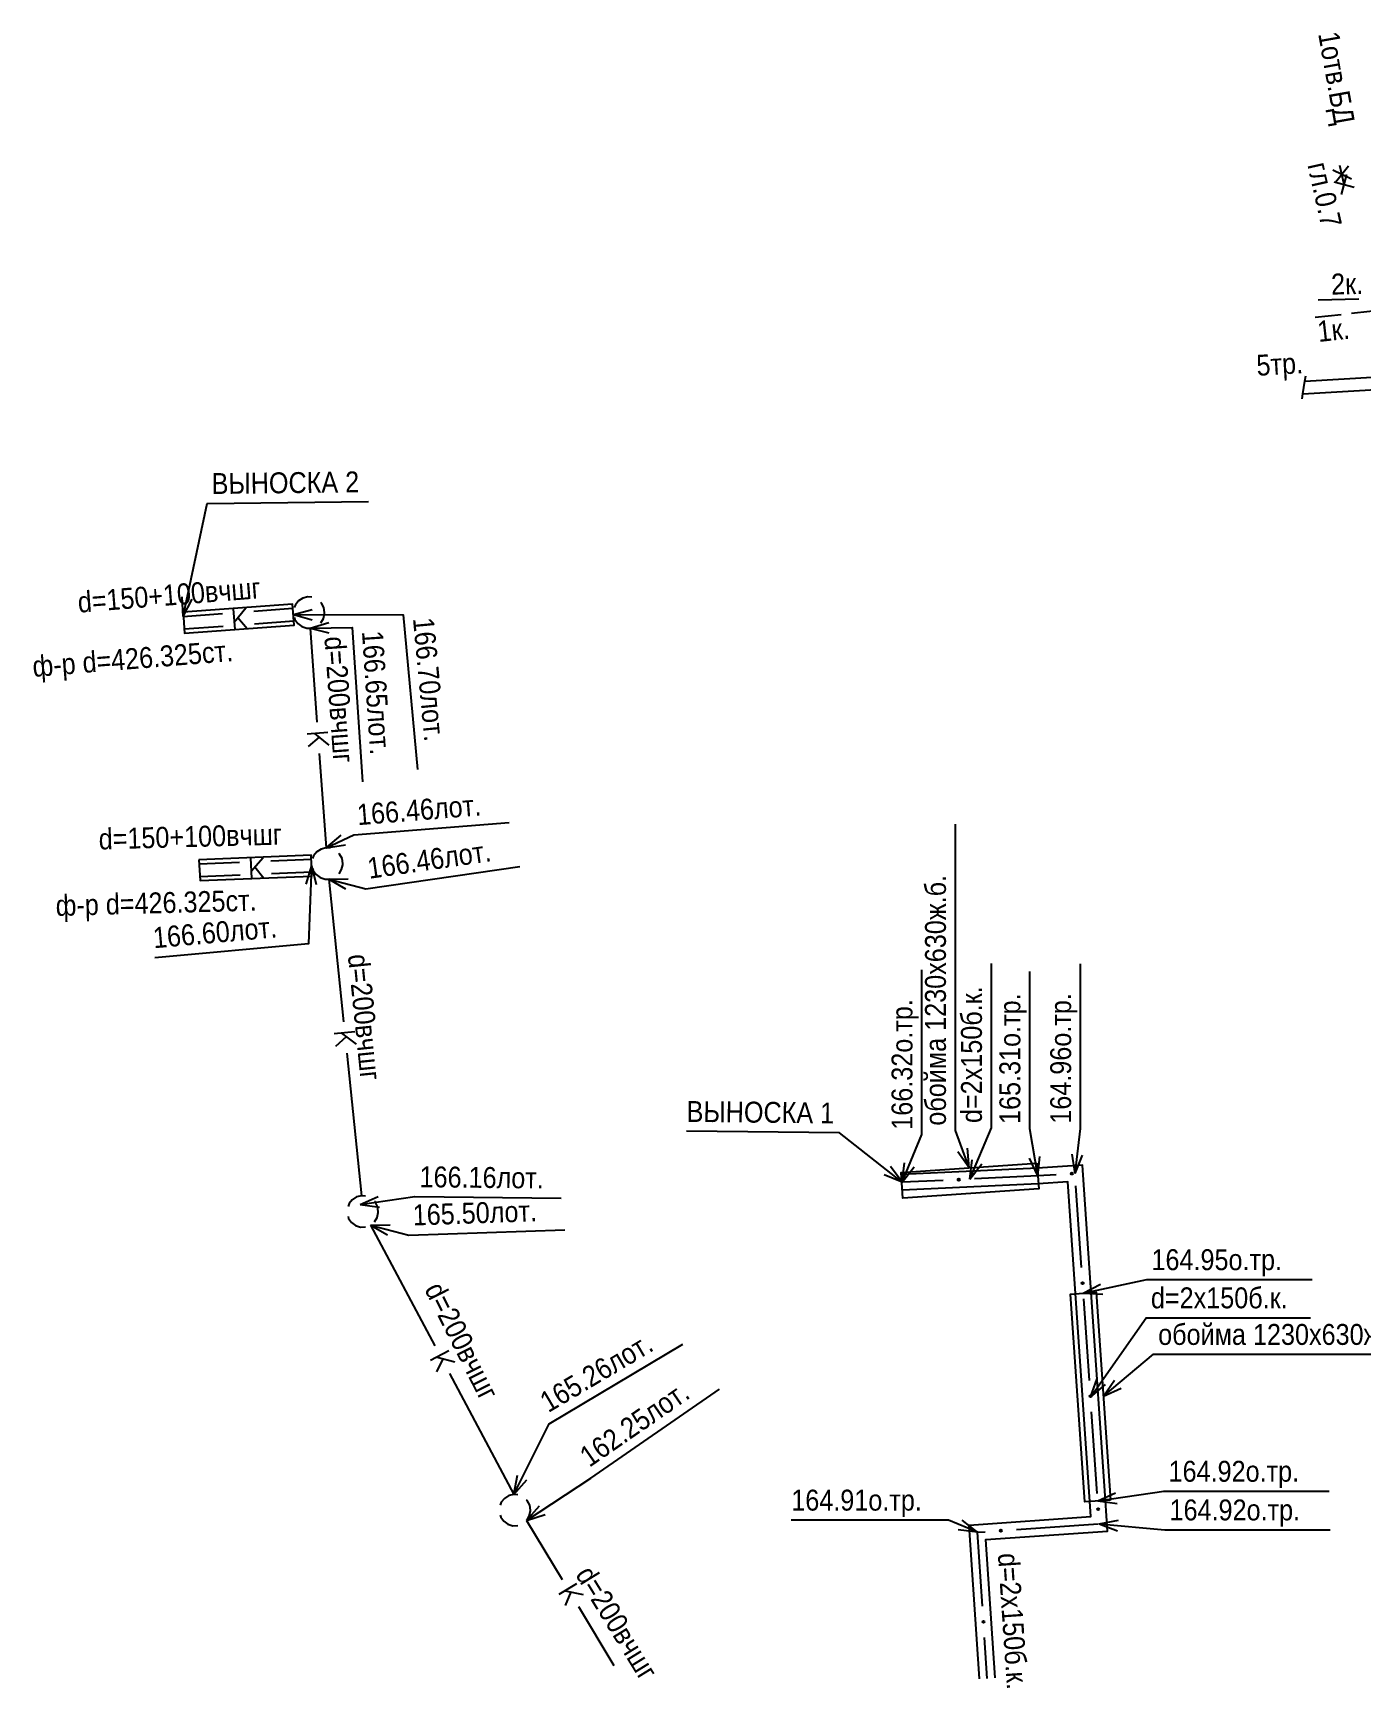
# Model space of a CAD drawing. Header units: metres. Extents: x -3947 to -3704, y 4976 to 6609.
# Drawn here: x -3947.3 to -3883.8, y 5755.1 to 5834.1 of the extents above; entities that cross this region are included whole.
import ezdxf
from ezdxf.enums import TextEntityAlignment as Align

# ---------------------------------------------------------------- set-up
doc = ezdxf.new("R2010")
doc.units = ezdxf.units.M
doc.header["$MEASUREMENT"] = 0
for name, color, linetype, lineweight in [('Кабели', 7, 'Continuous', 25), ('Кабель связи', 7, 'Continuous', 25), ('Кабель электрический', 7, 'Continuous', 25), ('Канализация самотёчная', 7, 'Continuous', 25), ('Теплосеть', 7, 'Continuous', 25)]:
    doc.layers.add(name, color=color, linetype=linetype, lineweight=lineweight)
doc.styles.add('Style-RUSSIAN_1251', font='RUSSIAN_1251.shx')
doc.styles.add('Style-RUSSIAN_1251 I 0.00000', font='RUSSIAN_1251.shx')

msp = doc.modelspace()

# ---------------------------------------------------------------- linework, layer by layer
at = {"layer": 'Кабели', "linetype": 'Continuous'}
for p, q in [((-3886.65, 5816.894), (-3886.552, 5817.5)), ((-3886.552, 5817.5), (-3886.513, 5817.747)), ((-3886.69, 5816.647), (-3886.65, 5816.894))]:
    msp.add_line(p, q, dxfattribs=at)
at = {"layer": 'Кабели', "linetype": 'Continuous', "flags": 128}
for points in [[(-3886.65, 5816.894), (-3867.472, 5818.021)], [(-3886.552, 5817.5), (-3867.508, 5818.619)]]:
    msp.add_lwpolyline(points, dxfattribs=at)
at = {"layer": 'Кабель связи', "linetype": 'Continuous'}
for p, q in [((-3885.225, 5827.586), (-3884.322, 5827.156)), ((-3885.087, 5827.002), (-3884.47, 5827.789)), ((-3884.678, 5826.892), (-3884.889, 5827.805)), ((-3885.162, 5827.02), (-3884.195, 5826.765)), ((-3884.806, 5826.408), (-3884.551, 5827.375))]:
    msp.add_line(p, q, dxfattribs=at)
at = {"layer": 'Кабель электрический', "linetype": 'Continuous'}
for p, q in [((-3883.971, 5821.413), (-3885.927, 5821.374)), ((-3884.816, 5820.673), (-3886.062, 5820.536)), ((-3882.58, 5820.921), (-3884.319, 5820.728))]:
    msp.add_line(p, q, dxfattribs=at)
at = {"layer": 'Канализация самотёчная', "linetype": 'Continuous'}
for p, q in [((-3940.151, 5806.259), (-3940.209, 5807.191)), ((-3940.151, 5806.259), (-3939.72, 5807.087)), ((-3940.151, 5806.259), (-3938.28, 5806.396)), ((-3937.767, 5806.618), (-3937.695, 5805.63)), ((-3937.721, 5805.982), (-3937.169, 5806.662)), ((-3937.546, 5806.198), (-3937.097, 5805.674)), ((-3936.784, 5806.506), (-3934.913, 5806.643)), ((-3934.891, 5806.344), (-3933.99, 5806.592)), ((-3934.891, 5806.344), (-3933.991, 5806.092)), ((-3940.112, 5805.66), (-3938.239, 5805.797)), ((-3936.743, 5805.907), (-3934.869, 5806.044)), ((-3934.093, 5805.701), (-3933.197, 5805.965)), ((-3934.093, 5805.701), (-3933.189, 5805.465)), ((-3934.093, 5805.701), (-3933.763, 5801.196)), ((-3933.242, 5800.704), (-3934.23, 5800.632)), ((-3933.878, 5800.657), (-3933.198, 5800.105)), ((-3933.662, 5800.482), (-3934.186, 5800.033)), ((-3933.654, 5799.7), (-3933.324, 5795.195)), ((-3933.324, 5795.195), (-3932.613, 5795.801)), ((-3933.324, 5795.195), (-3932.402, 5795.348)), ((-3939.393, 5794.429), (-3937.462, 5794.509)), ((-3936.938, 5794.714), (-3936.897, 5793.725)), ((-3936.912, 5794.077), (-3936.338, 5794.739)), ((-3936.73, 5794.287), (-3936.298, 5793.75)), ((-3935.963, 5794.57), (-3934.032, 5794.65)), ((-3934.02, 5794.351), (-3934.303, 5793.46)), ((-3934.02, 5794.351), (-3933.803, 5793.442)), ((-3939.355, 5793.83), (-3937.431, 5793.909)), ((-3935.932, 5793.971), (-3934.007, 5794.051)), ((-3933.201, 5793.708), (-3932.267, 5793.719)), ((-3933.201, 5793.708), (-3932.395, 5793.236)), ((-3933.201, 5793.708), (-3932.492, 5786.884)), ((-3931.956, 5786.409), (-3932.941, 5786.306)), ((-3932.59, 5786.343), (-3931.894, 5785.811)), ((-3932.37, 5786.174), (-3932.879, 5785.71)), ((-3932.337, 5785.392), (-3931.629, 5778.569)), ((-3931.694, 5778.151), (-3930.84, 5778.53)), ((-3931.694, 5778.151), (-3930.767, 5778.035)), ((-3931.201, 5777.175), (-3930.267, 5777.187)), ((-3931.201, 5777.175), (-3930.395, 5776.703)), ((-3931.201, 5777.175), (-3928.131, 5771.399)), ((-3927.455, 5771.16), (-3928.33, 5770.695)), ((-3927.75, 5770.787), (-3928.048, 5770.165)), ((-3928.018, 5770.861), (-3927.173, 5770.63)), ((-3927.426, 5770.075), (-3924.356, 5764.299)), ((-3924.356, 5764.299), (-3924.179, 5765.216)), ((-3924.356, 5764.299), (-3923.731, 5764.993)), ((-3923.746, 5763.053), (-3923.131, 5763.757)), ((-3923.746, 5763.053), (-3922.857, 5763.339)), ((-3923.746, 5763.053), (-3922.045, 5760.231)), ((-3921.358, 5760.028), (-3922.206, 5759.517)), ((-3921.904, 5759.699), (-3921.048, 5759.514)), ((-3921.633, 5759.641), (-3921.896, 5759.003)), ((-3921.271, 5758.946), (-3919.57, 5756.124))]:
    msp.add_line(p, q, dxfattribs=at)
at = {"layer": 'Канализация самотёчная', "linetype": 'Continuous', "flags": 128}
for points in [[(-3940.151, 5806.259), (-3939.011, 5811.648), (-3931.3, 5811.739)], [(-3934.007, 5807.169), (-3934.195, 5807.188), (-3934.433, 5807.133), (-3934.64, 5807.004), (-3934.795, 5806.816), (-3934.846, 5806.682)], [(-3933.397, 5806.439), (-3933.437, 5806.68), (-3933.552, 5806.896), (-3933.583, 5806.925)], [(-3940.164, 5806.458), (-3940.1, 5805.46), (-3934.851, 5805.845), (-3934.93, 5806.842), (-3940.164, 5806.458)], [(-3934.891, 5806.344), (-3929.647, 5806.336), (-3928.955, 5798.935)], [(-3934.846, 5806.196), (-3934.821, 5806.11), (-3934.679, 5805.911), (-3934.481, 5805.768), (-3934.248, 5805.696), (-3934.093, 5805.701), (-3934.006, 5805.703)], [(-3933.58, 5805.95), (-3933.455, 5806.149), (-3933.399, 5806.386), (-3933.397, 5806.439)], [(-3934.093, 5805.701), (-3932.079, 5805.732), (-3931.587, 5798.357)], [(-3933.324, 5795.195), (-3931.996, 5795.812), (-3924.586, 5796.405)], [(-3933.136, 5795.176), (-3933.324, 5795.195), (-3933.562, 5795.14), (-3933.769, 5795.011), (-3933.924, 5794.823), (-3933.975, 5794.689)], [(-3934.02, 5794.351), (-3934.16, 5790.604), (-3941.515, 5789.947)], [(-3939.406, 5794.628), (-3939.342, 5793.63), (-3934.006, 5793.851), (-3934.033, 5794.85), (-3939.406, 5794.628)], [(-3933.201, 5793.708), (-3931.425, 5793.238), (-3924.068, 5794.303)], [(-3932.526, 5794.446), (-3932.566, 5794.687), (-3932.681, 5794.903), (-3932.712, 5794.932)], [(-3932.709, 5793.957), (-3932.584, 5794.156), (-3932.528, 5794.393), (-3932.526, 5794.446)], [(-3933.975, 5794.203), (-3933.95, 5794.117), (-3933.808, 5793.918), (-3933.61, 5793.775), (-3933.377, 5793.703), (-3933.201, 5793.708), (-3933.135, 5793.71)], [(-3931.441, 5778.55), (-3931.629, 5778.569), (-3931.867, 5778.514), (-3932.074, 5778.385), (-3932.229, 5778.197), (-3932.28, 5778.063)], [(-3931.694, 5778.151), (-3929.094, 5778.534), (-3922.093, 5778.46)], [(-3930.831, 5777.82), (-3930.871, 5778.061), (-3930.986, 5778.277), (-3931.017, 5778.306)], [(-3931.014, 5777.331), (-3930.889, 5777.53), (-3930.833, 5777.767), (-3930.831, 5777.82)], [(-3932.28, 5777.577), (-3932.255, 5777.491), (-3932.113, 5777.292), (-3931.915, 5777.149), (-3931.682, 5777.077), (-3931.44, 5777.084)], [(-3931.201, 5777.175), (-3929.38, 5776.694), (-3921.915, 5776.951)], [(-3924.356, 5764.299), (-3922.673, 5767.682), (-3916.282, 5771.48)], [(-3923.746, 5763.053), (-3920.674, 5765.072), (-3914.527, 5769.329)], [(-3924.168, 5764.28), (-3924.356, 5764.299), (-3924.594, 5764.244), (-3924.801, 5764.115), (-3924.956, 5763.927), (-3925.007, 5763.794)], [(-3923.558, 5763.551), (-3923.597, 5763.791), (-3923.712, 5764.007), (-3923.744, 5764.037)], [(-3923.741, 5763.061), (-3923.616, 5763.26), (-3923.56, 5763.497), (-3923.558, 5763.551)], [(-3925.007, 5763.307), (-3924.981, 5763.221), (-3924.84, 5763.022), (-3924.642, 5762.879), (-3924.409, 5762.807), (-3924.167, 5762.814)]]:
    msp.add_lwpolyline(points, dxfattribs=at)
at = {"layer": 'Теплосеть', "linetype": 'Continuous'}
for p, q in [((-3902.601, 5779.911), (-3902.677, 5780.842)), ((-3905.798, 5779.215), (-3905.686, 5780.143)), ((-3902.601, 5779.911), (-3903.146, 5780.669)), ((-3902.562, 5779.368), (-3902.446, 5780.295)), ((-3902.562, 5779.368), (-3901.984, 5780.102)), ((-3899.314, 5779.522), (-3899.713, 5780.367)), ((-3899.314, 5779.522), (-3899.22, 5780.451)), ((-3897.534, 5779.642), (-3897.674, 5780.566)), ((-3897.534, 5779.642), (-3897.177, 5780.505)), ((-3905.798, 5779.215), (-3906.659, 5779.576)), ((-3905.798, 5779.215), (-3906.35, 5779.969)), ((-3905.798, 5779.215), (-3905.224, 5779.952)), ((-3903.844, 5779.308), (-3905.798, 5779.215)), ((-3897.227, 5775.147), (-3897.494, 5779.05)), ((-3897.144, 5773.922), (-3896.316, 5774.354)), ((-3897.144, 5773.922), (-3896.212, 5773.865)), ((-3896.854, 5769.748), (-3897.125, 5773.651)), ((-3896.799, 5768.957), (-3896.486, 5769.837)), ((-3896.185, 5769), (-3895.654, 5769.768)), ((-3896.799, 5768.957), (-3896.077, 5769.55)), ((-3896.185, 5769), (-3895.334, 5769.384)), ((-3896.479, 5764.349), (-3896.75, 5768.252)), ((-3896.454, 5763.992), (-3895.6, 5764.371)), ((-3896.454, 5763.992), (-3895.527, 5763.876)), ((-3902.204, 5762.492), (-3903.13, 5762.616)), ((-3902.204, 5762.492), (-3902.933, 5763.076)), ((-3900.336, 5762.624), (-3896.434, 5762.899)), ((-3896.384, 5762.902), (-3895.465, 5763.068)), ((-3896.384, 5762.902), (-3895.511, 5762.57)), ((-3901.729, 5755.512), (-3901.862, 5757.464))]:
    msp.add_line(p, q, dxfattribs=at)
at = {"layer": 'Теплосеть', "linetype": 'Continuous', "flags": 128}
for points in [[(-3902.601, 5779.911), (-3903.257, 5781.696), (-3903.257, 5796.331)], [(-3902.562, 5779.368), (-3901.537, 5781.822), (-3901.537, 5789.667)], [(-3897.534, 5779.642), (-3897.273, 5781.79), (-3897.273, 5789.654)], [(-3905.798, 5779.215), (-3904.856, 5781.502), (-3904.856, 5789.366)], [(-3899.314, 5779.522), (-3899.702, 5781.778), (-3899.702, 5789.295)], [(-3905.798, 5779.215), (-3908.787, 5781.572), (-3916.108, 5781.653)], [(-3899.356, 5780.136), (-3899.271, 5778.909), (-3905.761, 5778.459), (-3905.846, 5779.686), (-3899.356, 5780.136)], [(-3901.355, 5755.538), (-3901.804, 5762.144), (-3895.986, 5762.554), (-3896.08, 5764.017), (-3896.77, 5773.948), (-3897.185, 5780.041), (-3899.335, 5779.897), (-3905.815, 5779.59)], [(-3902.103, 5755.487), (-3902.603, 5762.84), (-3896.782, 5763.25), (-3896.828, 5763.967), (-3897.518, 5773.896), (-3897.883, 5779.243), (-3899.292, 5779.148), (-3905.78, 5778.841)], [(-3898.439, 5779.581), (-3899.314, 5779.522), (-3902.345, 5779.379)], [(-3897.144, 5773.922), (-3894.11, 5774.568), (-3886.203, 5774.568)], [(-3895.84, 5764.035), (-3897.067, 5763.949), (-3897.757, 5773.879), (-3896.53, 5773.965), (-3895.84, 5764.035)], [(-3896.799, 5768.957), (-3894.137, 5772.745), (-3886.293, 5772.745)], [(-3896.185, 5769), (-3893.791, 5770.997), (-3879.156, 5770.997)], [(-3896.454, 5763.992), (-3893.293, 5764.458), (-3885.386, 5764.458)], [(-3902.204, 5762.492), (-3903.58, 5763.08), (-3911.097, 5763.08)], [(-3896.384, 5762.902), (-3893.246, 5762.611), (-3885.339, 5762.611)], [(-3901.964, 5758.96), (-3902.204, 5762.492), (-3901.833, 5762.518)]]:
    msp.add_lwpolyline(points, dxfattribs=at)
at = {"layer": 'Теплосеть', "linetype": 'Continuous'}
for centre in [(-3903.095, 5779.343), (-3897.69, 5779.632), (-3897.176, 5774.399), (-3896.802, 5769), (-3896.429, 5763.601), (-3901.085, 5762.571), (-3901.913, 5758.212)]:
    msp.add_circle(centre, 0.05, dxfattribs=at)

# ---------------------------------------------------------------- texts
at = {"layer": 'Кабели', "linetype": 'Continuous', "style": 'Style-RUSSIAN_1251 I 0.00000', "width": 0.9}
msp.add_text('5тр.', height=1, rotation=3.363, dxfattribs=at).set_placement((-3888.839, 5817.749))
at = {"layer": 'Кабель связи', "linetype": 'Continuous'}
for s, rotation, style, width, p in [('1отв.БД', 280.08731, 'Style-RUSSIAN_1251', 0.899998, (-3885.922, 5834.095)), ('гл.0.7', 282.65739, 'Style-RUSSIAN_1251 I 0.00000', 0.9, (-3886.437, 5827.833))]:
    msp.add_text(s, height=1, rotation=rotation, dxfattribs=dict(at, style=style, width=width)).set_placement(p)
at = {"layer": 'Кабель электрический', "linetype": 'Continuous', "style": 'Style-RUSSIAN_1251', "width": 0.899998}
for s, rotation, p in [('2к.', 1.13081, (-3885.292, 5821.631)), ('1к.', 6.3154, (-3885.897, 5819.364))]:
    msp.add_text(s, height=1, rotation=rotation, dxfattribs=at).set_placement(p)
at = {"layer": 'Канализация самотёчная', "linetype": 'Continuous', "style": 'Style-RUSSIAN_1251', "width": 0.9}
for s, rotation, p in [('ВЫНОСКА 2', 0.677, (-3938.803, 5813.101)), ('166.70лот.', 275.3387, (-3928.182, 5806.247)), ('166.65лот.', 273.8136, (-3930.617, 5805.604)), ('166.46лот.', 4.5745, (-3931.888, 5797.275)), ('166.46лот.', 8.2367, (-3931.41, 5794.705)), ('166.60лот.', 5.1028, (-3941.644, 5791.392)), ('166.16лот.', 359.3904, (-3928.854, 5779.982)), ('165.50лот.', 1.9752, (-3929.205, 5778.15)), ('165.26лот.', 30.7223, (-3923.22, 5769.044)), ('162.25лот.', 34.6987, (-3921.314, 5766.393))]:
    msp.add_text(s, height=1, rotation=rotation, dxfattribs=at).set_placement(p, align=Align.TOP_LEFT)
at = {"layer": 'Канализация самотёчная', "linetype": 'Continuous', "width": 0.9}
for s, rotation, style, p in [('d=150+100вчшг', 4.557, 'Style-RUSSIAN_1251 I 0.00000', (-3945.154, 5806.432)), ('ф-р d=426.325ст.', 4.557, 'Style-RUSSIAN_1251 I 0.00000', (-3947.317, 5803.361)), ('d=200вчшг', 274.154, 'Style-RUSSIAN_1251 I 0.00000', (-3933.411, 5805.268)), ('d=150+100вчшг', 1.536, 'Style-RUSSIAN_1251 I 0.00000', (-3944.182, 5795.118)), ('ф-р d=426.325ст.', 1.536, 'Style-RUSSIAN_1251 I 0.00000', (-3946.236, 5791.94)), ('d=200вчшг', 275.821, 'Style-RUSSIAN_1251 I 0.00000', (-3932.29, 5790.07)), ('d=200вчшг', 296.73458, 'Style-RUSSIAN_1251', (-3928.648, 5774.108)), ('d=200вчшг', 301.62943, 'Style-RUSSIAN_1251', (-3921.44, 5760.475))]:
    msp.add_text(s, height=1, rotation=rotation, dxfattribs=dict(at, style=style)).set_placement(p)
at = {"layer": 'Теплосеть', "linetype": 'Continuous', "style": 'Style-RUSSIAN_1251', "width": 0.9}
for s, rotation, p in [('обойма 1230x630ж.б.', 90, (-3904.707, 5781.921)), ('d=2x150б.к.', 90, (-3902.987, 5782.047)), ('165.31о.тр.', 90, (-3901.152, 5782.003)), ('164.96о.тр.', 90, (-3898.723, 5782.015)), ('166.32о.тр.', 90, (-3906.306, 5781.727)), ('ВЫНОСКА 1', 359.3648, (-3916.092, 5783.103))]:
    msp.add_text(s, height=1, rotation=rotation, dxfattribs=at).set_placement(p, align=Align.TOP_LEFT)
for s, p in [('164.95о.тр.', (-3893.885, 5776.018)), ('d=2x150б.к.', (-3893.912, 5774.195)), ('обойма 1230x630ж.б.', (-3893.566, 5772.447)), ('164.92о.тр.', (-3893.068, 5765.908)), ('164.91о.тр.', (-3911.097, 5764.53)), ('164.92о.тр.', (-3893.021, 5764.061))]:
    msp.add_text(s, height=1, dxfattribs=at).set_placement(p, align=Align.TOP_LEFT)
at = {"layer": 'Теплосеть', "linetype": 'Continuous', "style": 'Style-RUSSIAN_1251 I 0.00000', "width": 0.9}
msp.add_text('d=2x150б.к.', height=1, rotation=273.891, dxfattribs=at).set_placement((-3901.228, 5761.469))

doc.saveas('drawing.dxf')
